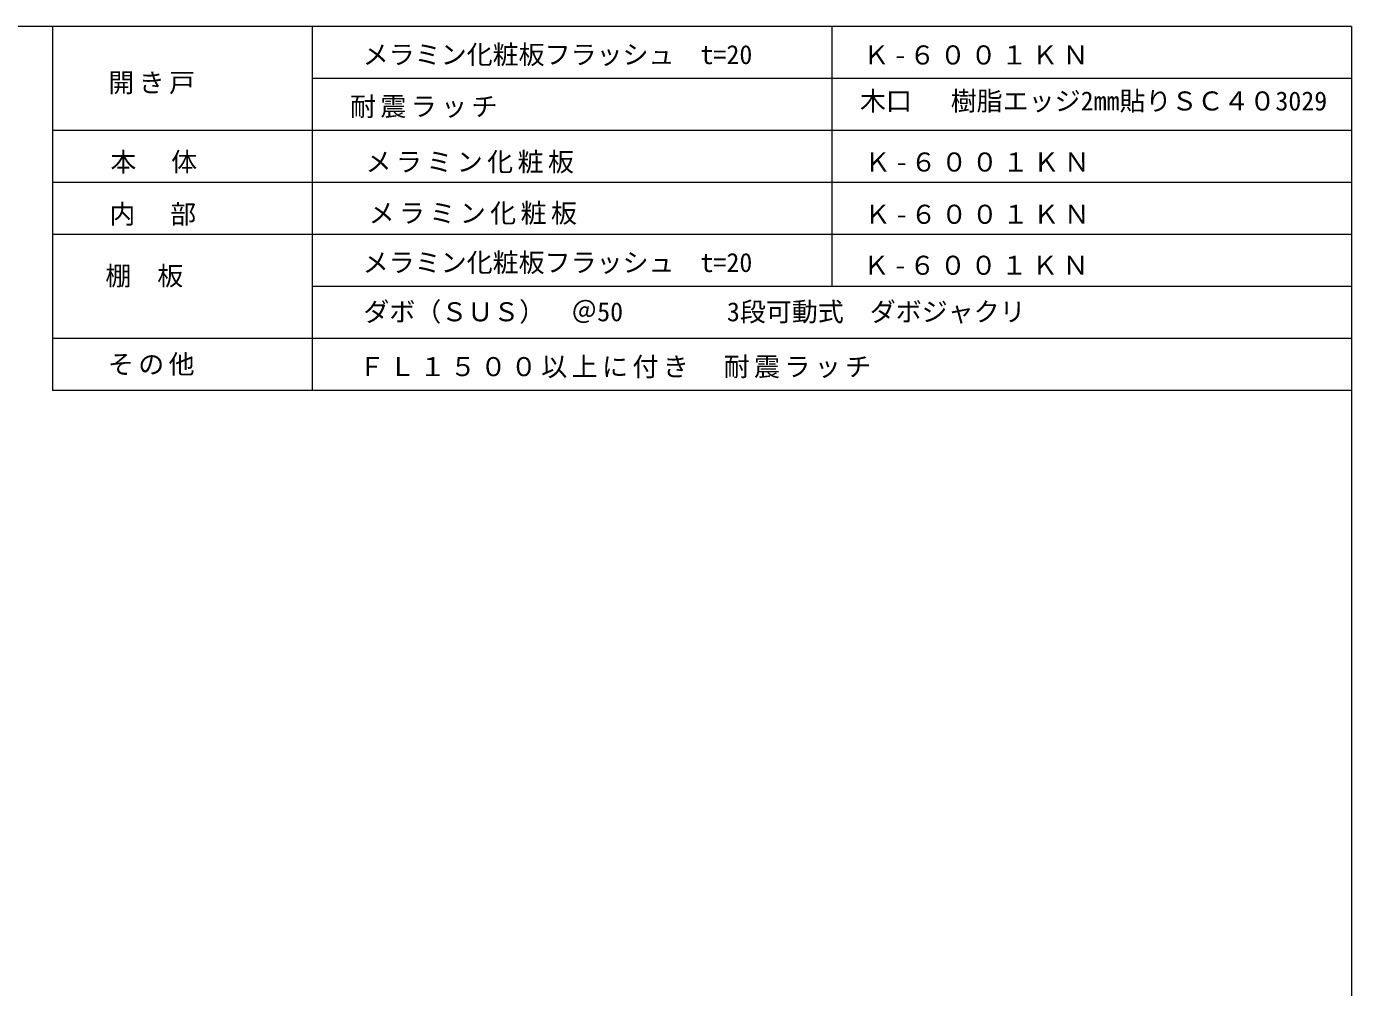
# Model space of a CAD drawing. Units: millimetres at full size, sheet at 1:20; details may follow other scales. Extents: x -4000 to 12875, y -7834 to 2626.
# Drawn here: x 817 to 3877, y 408 to 2626 of the extents above; entities that cross this region are included whole.
import ezdxf
from ezdxf.enums import TextEntityAlignment as Align

# ---------------------------------------------------------------- set-up
doc = ezdxf.new("R2010")
doc.units = ezdxf.units.MM
doc.header["$LTSCALE"] = 20
doc.layers.add('2-0', color=5, linetype='Continuous', lineweight=9)
doc.styles.add('ＭＳ ゴシック', font='')
doc.styles.get('ＭＳ ゴシック').set_extended_font_data('MS Gothic')

msp = doc.modelspace()

# ---------------------------------------------------------------- linework, layer by layer
at = {"layer": '2-0', "color": 7}
for p, q in [((3876.94, 2626.44), (-3999.8, 2626.44)), ((2676.94, 2626.44), (876.94, 2626.44)), ((876.94, 2626.44), (876.94, 1786.44)), ((1476.94, 2626.44), (1476.94, 1786.44)), ((2676.94, 2626.44), (2676.94, 2026.44)), ((3876.94, 2626.44), (3876.94, -2930.16)), ((3876.94, 2506.44), (1476.94, 2506.44)), ((2676.94, 2386.44), (876.94, 2386.44)), ((3876.94, 2386.44), (1776.94, 2386.44)), ((3876.94, 2266.44), (876.94, 2266.44)), ((3876.94, 2146.44), (876.94, 2146.44)), ((2676.94, 2026.44), (1476.94, 2026.44)), ((2676.94, 2026.44), (1476.94, 2026.44)), ((2676.94, 2026.44), (1476.94, 2026.44)), ((3876.94, 2026.44), (1476.94, 2026.44)), ((3876.94, 1906.44), (876.94, 1906.44)), ((2676.94, 1906.44), (1476.94, 1906.44)), ((3876.94, 1786.44), (876.94, 1786.44))]:
    msp.add_line(p, q, dxfattribs=at)

# ---------------------------------------------------------------- texts
at = {"layer": '2-0', "color": 7, "style": 'ＭＳ ゴシック'}
for s, p in [('メラミン化粧板フラッシュ\u3000t=20', (1593.44, 2526.44)), ('木口   樹脂エッジ2mm貼りＳＣ４０3029', (2741.56, 2419.37)), ('メラミン化粧板フラッシュ\u3000t=20', (1593.44, 2046.44)), ('棚\u3000板\u3000', (998.98, 2015.63)), ('ダボ（ＳＵＳ）\u3000＠50', (1594.85, 1932.74)), ('3段可動式\u3000ダボジャクリ', (2434.43, 1932.74))]:
    msp.add_text(s, height=43.99, dxfattribs=at).set_placement(p, align=Align.BOTTOM_LEFT)
at = {"layer": '2-0', "color": 7, "char_height": 43.99, "attachment_point": 7, "style": 'ＭＳ ゴシック'}
for s, insert in [('\\T1.18;Ｋ-６００１ＫＮ', (2749.49, 2538.08)), ('\\T1.17;開き戸', (1005.73, 2469.76)), ('\\T1.17;耐震ラッチ', (1563.82, 2415.1)), ('\\T1.17;本\u3000体', (1010.58, 2287.11)), ('\\T1.17;メラミン化粧板', (1599.95, 2287.11)), ('\\T1.18;Ｋ-６００１ＫＮ', (2752.43, 2290.93)), ('\\T1.17;内\u3000部', (1008.26, 2166.46)), ('\\T1.17;メラミン化粧板', (1606.91, 2168.78)), ('\\T1.18;Ｋ-６００１ＫＮ', (2752.43, 2170.3)), ('\\T1.18;Ｋ-６００１ＫＮ', (2749.49, 2052.61)), ('\\T1.17;その他', (1004.74, 1820.17)), ('\\T1.17;ＦＬ１５００以上に付き\u3000耐震ラッチ', (1584.36, 1814.29))]:
    msp.add_mtext(s, dxfattribs=dict(at, insert=insert))

doc.saveas('drawing.dxf')
